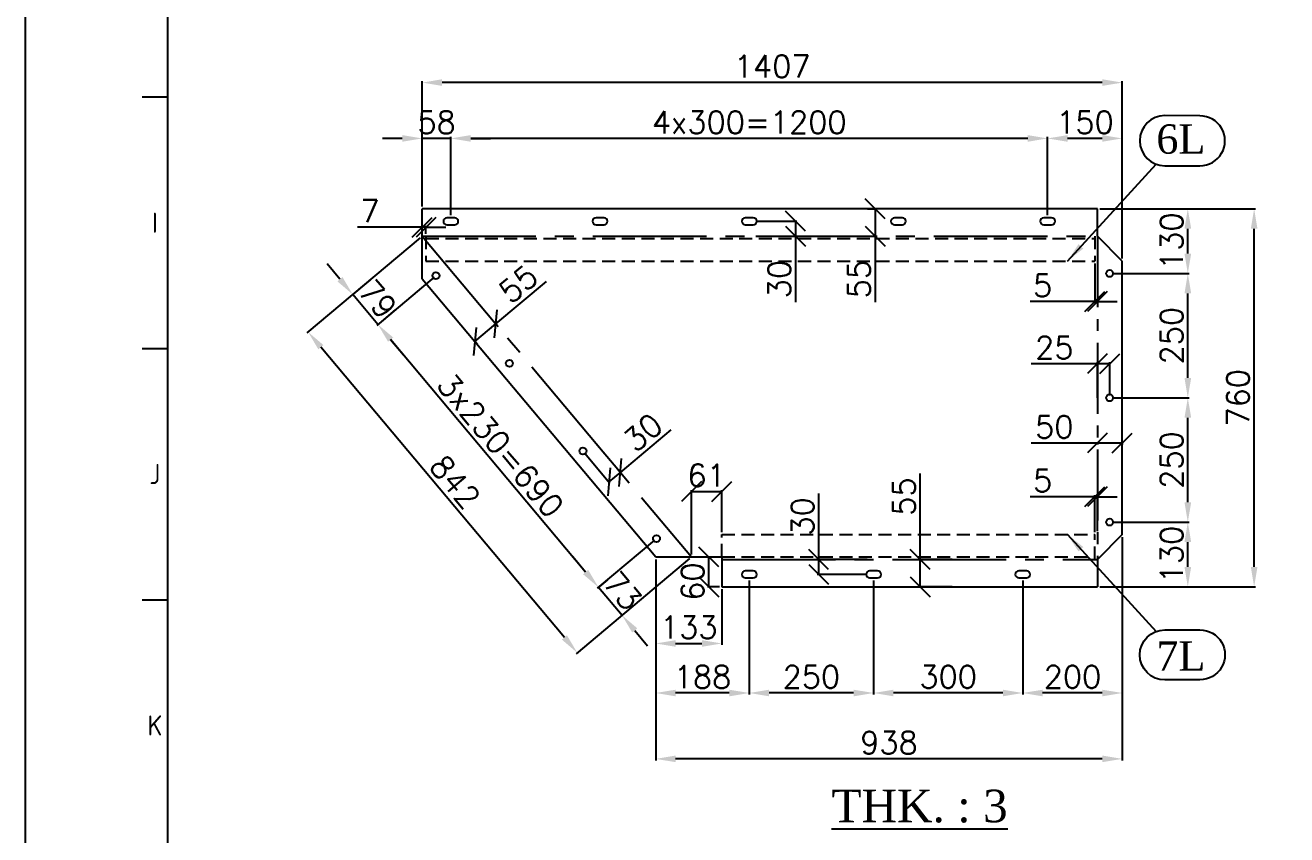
# Model space of a CAD drawing. Header units: inches. Extents: x 212980 to 238967, y -33384 to 2238.
# Drawn here: x 222927 to 225464, y -18108 to -16480 of the extents above; entities that cross this region are included whole.
import ezdxf
from ezdxf.enums import TextEntityAlignment as Align

# ---------------------------------------------------------------- set-up
doc = ezdxf.new("R2010")
doc.units = ezdxf.units.IN
doc.header["$LTSCALE"] = 15
doc.header["$MEASUREMENT"] = 0
for name, pattern in [('CENTER', [50.8, 31.75, -6.35, 6.35, -6.35]), ('CENTER2', [28.575, 19.05, -3.175, 3.175, -3.175]), ('HIDDEN', [0.375, 0.25, -0.125])]:
    doc.linetypes.add(name, pattern=pattern)
doc.layers.get('Defpoints').update_dxf_attribs({"lineweight": 0})
for name, color, linetype in [('2', 3, 'CENTER'), ('5', 8, 'Continuous'), ('CADRE', 5, 'Continuous')]:
    doc.layers.add(name, color=color, linetype=linetype)
doc.styles.add('ISO Proportional', font='isocp.shx')
doc.styles.add('ROMANS', font='ROMANS.shx')
doc.styles.add('style7', font='times.ttf', dxfattribs={"height": 24})
doc.dimstyles.new('11', dxfattribs={"dimtxt": 45, "dimasz": 40, "dimexe": 3, "dimexo": 5, "dimgap": 10, "dimtad": 1, "dimdec": 0, "dimdsep": 46, "dimtxsty": 'ROMANS', "dimcen": 2.5, "dimclrd": 6, "dimclre": 6, "dimclrt": 2, "dimadec": 0, "dimazin": 0, "dimtfac": 1, "dimtdec": 0, "dimtmove": 0, "dimatfit": 3, "dimfxl": 1, "dimarcsym": 0})

# ---------------------------------------------------------------- blocks, each defined once
blk = doc.blocks.new('KADR')
at = {"layer": 'CADRE', "color": 2}
for p, q in [((220598.3, 250.1), (220695.6, 250.1)), ((220598.3, -722.3), (220695.6, -722.3)), ((220598.3, -1694.7), (220695.6, -1694.7))]:
    blk.add_line(p, q, dxfattribs=at)
at = {"layer": 'CADRE', "color": 1}
blk.add_lwpolyline([(220145.5, -7651), (243248.6, -7651), (243248.6, 8686.2), (220145.5, 8686.2)], close=True, dxfattribs=at)
at = {"layer": 'CADRE'}
blk.add_lwpolyline([(220695.6, -7100.9), (242698.5, -7100.9), (242698.5, 8136.1), (220695.6, 8136.1)], close=True, dxfattribs=at)
at = {"layer": 'CADRE', "color": 2, "style": 'ISO Proportional'}
for s, p in [('I', (220647, -236.1)), ('J', (220647, -1208.5)), ('K', (220647, -2180.9))]:
    blk.add_text(s, height=77.8, dxfattribs=at).set_placement(p, align=Align.MIDDLE)
blk = doc.blocks.new('*D278')
at = {"color": 6, "lineweight": -2, "ltscale": 200, "transparency": 16777216}
for p, q in [((224982.9, -16862.6), (224982.9, -16705)), ((225092.9, -16708), (225022.9, -16708)), ((225132.9, -16949.6), (225132.9, -16705))]:
    blk.add_line(p, q, dxfattribs=at)
at = {"color": 6, "ltscale": 200, "transparency": 16777216}
for points in [[(225022.9, -16701.4), (225022.9, -16714.7), (224982.9, -16708)], [(225092.9, -16701.4), (225092.9, -16714.7), (225132.9, -16708)]]:
    blk.add_solid(points, dxfattribs=at)
at = {"layer": 'Defpoints', "color": 0, "ltscale": 200, "transparency": 16777216}
for p in [(224982.9, -16708), (224982.9, -16867.6), (225132.9, -16954.6)]:
    blk.add_point(p, dxfattribs=at)
at = {"color": 2, "ltscale": 200, "transparency": 16777216, "insert": (225057.9, -16675.5), "char_height": 45, "attachment_point": 5, "style": 'ROMANS'}
blk.add_mtext('150', dxfattribs=at)
blk = doc.blocks.new('*D279')
at = {"color": 6, "lineweight": -2, "ltscale": 200, "transparency": 16777216}
for p, q in [((223782.9, -16862.6), (223782.9, -16705)), ((224942.9, -16708), (223822.9, -16708)), ((224982.9, -16862.6), (224982.9, -16705))]:
    blk.add_line(p, q, dxfattribs=at)
at = {"color": 6, "ltscale": 200, "transparency": 16777216}
for points in [[(223822.9, -16701.4), (223822.9, -16714.7), (223782.9, -16708)], [(224942.9, -16701.4), (224942.9, -16714.7), (224982.9, -16708)]]:
    blk.add_solid(points, dxfattribs=at)
at = {"layer": 'Defpoints', "color": 0, "ltscale": 200, "transparency": 16777216}
for p in [(223782.9, -16708), (223782.9, -16867.6), (224982.9, -16867.6)]:
    blk.add_point(p, dxfattribs=at)
at = {"color": 2, "ltscale": 200, "transparency": 16777216, "insert": (224382.9, -16675.5), "char_height": 45, "attachment_point": 5, "style": 'ROMANS'}
blk.add_mtext('4x300=1200', dxfattribs=at)
blk = doc.blocks.new('*D280')
at = {"color": 6, "lineweight": -2, "ltscale": 200, "transparency": 16777216}
for p, q in [((223685.4, -16708), (223645.4, -16708)), ((223725.4, -16844.6), (223725.4, -16705)), ((223782.9, -16708), (223725.4, -16708)), ((223782.9, -16862.6), (223782.9, -16705)), ((223822.9, -16708), (223862.9, -16708))]:
    blk.add_line(p, q, dxfattribs=at)
at = {"color": 6, "ltscale": 200, "transparency": 16777216}
for points in [[(223685.4, -16701.4), (223685.4, -16714.7), (223725.4, -16708)], [(223822.9, -16701.4), (223822.9, -16714.7), (223782.9, -16708)]]:
    blk.add_solid(points, dxfattribs=at)
at = {"layer": 'Defpoints', "color": 0, "ltscale": 200, "transparency": 16777216}
for p in [(223725.4, -16708), (223725.4, -16849.6), (223782.9, -16867.6)]:
    blk.add_point(p, dxfattribs=at)
at = {"color": 2, "ltscale": 200, "transparency": 16777216, "insert": (223754.2, -16675.5), "char_height": 45, "attachment_point": 5, "style": 'ROMANS'}
blk.add_mtext('58', dxfattribs=at)
blk = doc.blocks.new('*D281')
at = {"color": 6, "lineweight": -2, "ltscale": 200, "transparency": 16777216}
for p, q in [((223725.4, -16733), (223725.4, -16592.8)), ((225092.9, -16595.8), (223765.4, -16595.8)), ((225132.9, -16733), (225132.9, -16592.8))]:
    blk.add_line(p, q, dxfattribs=at)
at = {"color": 6, "ltscale": 200, "transparency": 16777216}
for points in [[(223765.4, -16589.1), (223765.4, -16602.4), (223725.4, -16595.8)], [(225092.9, -16589.1), (225092.9, -16602.4), (225132.9, -16595.8)]]:
    blk.add_solid(points, dxfattribs=at)
at = {"layer": 'Defpoints', "color": 0, "ltscale": 200, "transparency": 16777216}
for p in [(223725.4, -16595.8), (223725.4, -16738), (225132.9, -16738)]:
    blk.add_point(p, dxfattribs=at)
at = {"color": 2, "ltscale": 200, "transparency": 16777216, "insert": (224429.1, -16563.3), "char_height": 45, "attachment_point": 5, "style": 'ROMANS'}
blk.add_mtext('1407', dxfattribs=at)
blk = doc.blocks.new('_Oblique')
at = {"color": 0, "linetype": 'ByBlock', "lineweight": -2}
blk.add_line((-0.5, -0.5), (0.5, 0.5), dxfattribs=at)
blk = doc.blocks.new('*D282')
at = {"color": 6, "lineweight": -2, "ltscale": 200, "transparency": 16777216}
for p, q in [((224395.9, -16874.6), (224478.8, -16874.6)), ((224475.8, -16874.6), (224475.8, -16904.6)), ((224395.9, -16904.6), (224478.8, -16904.6)), ((224475.8, -16904.6), (224475.8, -17037.4))]:
    blk.add_line(p, q, dxfattribs=at)
at = {"layer": 'Defpoints', "color": 0, "ltscale": 200, "transparency": 16777216}
for p in [(224390.9, -16874.6), (224390.9, -16904.6), (224475.8, -16904.6)]:
    blk.add_point(p, dxfattribs=at)
at = {"color": 6, "lineweight": -2, "ltscale": 200, "transparency": 16777216, "xscale": 40, "yscale": 40, "zscale": 40}
for p, rotation in [((224475.8, -16874.6), 90), ((224475.8, -16904.6), 270)]:
    blk.add_blockref('_Oblique', p, dxfattribs=dict(at, rotation=rotation))
at = {"color": 2, "ltscale": 200, "transparency": 16777216, "insert": (224443.3, -16991), "char_height": 45, "attachment_point": 5, "rotation": 90, "style": 'ROMANS'}
blk.add_mtext('30', dxfattribs=at)
blk = doc.blocks.new('*D283')
at = {"color": 6, "lineweight": -2, "ltscale": 200, "transparency": 16777216}
for p, q in [((225082.9, -17161), (224950, -17161)), ((225082.9, -17229.6), (225082.9, -17158)), ((225107.9, -17161), (225082.9, -17161)), ((225107.9, -17224.6), (225107.9, -17158))]:
    blk.add_line(p, q, dxfattribs=at)
at = {"layer": 'Defpoints', "color": 0, "ltscale": 200, "transparency": 16777216}
for p in [(225082.9, -17161), (225082.9, -17234.6), (225107.9, -17229.6)]:
    blk.add_point(p, dxfattribs=at)
at = {"color": 6, "lineweight": -2, "ltscale": 200, "transparency": 16777216, "xscale": 40, "yscale": 40, "zscale": 40, "rotation": 180}
blk.add_blockref('_Oblique', (225082.9, -17161), dxfattribs=at)
at = {"color": 6, "lineweight": -2, "ltscale": 200, "transparency": 16777216, "xscale": 40, "yscale": 40, "zscale": 40}
blk.add_blockref('_Oblique', (225107.9, -17161), dxfattribs=at)
at = {"color": 2, "ltscale": 200, "transparency": 16777216, "insert": (224996.4, -17128.5), "char_height": 45, "attachment_point": 5, "style": 'ROMANS'}
blk.add_mtext('25', dxfattribs=at)
blk = doc.blocks.new('*D284')
at = {"color": 6, "lineweight": -2, "ltscale": 200, "transparency": 16777216}
for p, q in [((225082.9, -17320.5), (224950, -17320.5)), ((225082.9, -17320.5), (225082.9, -17323.5)), ((225132.9, -17320.5), (225082.9, -17320.5)), ((225132.9, -17320.5), (225132.9, -17323.5))]:
    blk.add_line(p, q, dxfattribs=at)
at = {"layer": 'Defpoints', "color": 0, "ltscale": 200, "transparency": 16777216}
for p in [(225082.9, -17315.5), (225082.9, -17320.5), (225132.9, -17315.5)]:
    blk.add_point(p, dxfattribs=at)
at = {"color": 6, "lineweight": -2, "ltscale": 200, "transparency": 16777216, "xscale": 40, "yscale": 40, "zscale": 40, "rotation": 180}
blk.add_blockref('_Oblique', (225082.9, -17320.5), dxfattribs=at)
at = {"color": 6, "lineweight": -2, "ltscale": 200, "transparency": 16777216, "xscale": 40, "yscale": 40, "zscale": 40}
blk.add_blockref('_Oblique', (225132.9, -17320.5), dxfattribs=at)
at = {"color": 2, "ltscale": 200, "transparency": 16777216, "insert": (224996.4, -17288), "char_height": 45, "attachment_point": 5, "style": 'ROMANS'}
blk.add_mtext('50', dxfattribs=at)
blk = doc.blocks.new('*D285')
at = {"color": 6, "lineweight": -2, "ltscale": 200, "transparency": 16777216}
for p, q in [((225112.9, -17479.6), (225267.8, -17479.6)), ((225264.8, -17569.6), (225264.8, -17519.6)), ((225087.9, -17609.6), (225267.8, -17609.6))]:
    blk.add_line(p, q, dxfattribs=at)
at = {"color": 6, "ltscale": 200, "transparency": 16777216}
for points in [[(225258.1, -17519.6), (225271.5, -17519.6), (225264.8, -17479.6)], [(225258.1, -17569.6), (225271.5, -17569.6), (225264.8, -17609.6)]]:
    blk.add_solid(points, dxfattribs=at)
at = {"layer": 'Defpoints', "color": 0, "ltscale": 200, "transparency": 16777216}
for p in [(225107.9, -17479.6), (225264.8, -17479.6), (225082.9, -17609.6)]:
    blk.add_point(p, dxfattribs=at)
at = {"color": 2, "ltscale": 200, "transparency": 16777216, "insert": (225232.3, -17544.6), "char_height": 45, "attachment_point": 5, "rotation": 90, "style": 'ROMANS'}
blk.add_mtext('130', dxfattribs=at)
blk = doc.blocks.new('*D286')
at = {"color": 6, "lineweight": -2, "ltscale": 200, "transparency": 16777216}
for p, q in [((225112.9, -17229.6), (225267.8, -17229.6)), ((225264.8, -17439.6), (225264.8, -17269.6)), ((225112.9, -17479.6), (225267.8, -17479.6))]:
    blk.add_line(p, q, dxfattribs=at)
at = {"color": 6, "ltscale": 200, "transparency": 16777216}
for points in [[(225258.1, -17269.6), (225271.5, -17269.6), (225264.8, -17229.6)], [(225258.1, -17439.6), (225271.5, -17439.6), (225264.8, -17479.6)]]:
    blk.add_solid(points, dxfattribs=at)
at = {"layer": 'Defpoints', "color": 0, "ltscale": 200, "transparency": 16777216}
for p in [(225107.9, -17229.6), (225264.8, -17229.6), (225107.9, -17479.6)]:
    blk.add_point(p, dxfattribs=at)
at = {"color": 2, "ltscale": 200, "transparency": 16777216, "insert": (225232.3, -17354.6), "char_height": 45, "attachment_point": 5, "rotation": 90, "style": 'ROMANS'}
blk.add_mtext('250', dxfattribs=at)
blk = doc.blocks.new('*D287')
at = {"color": 6, "lineweight": -2, "ltscale": 200, "transparency": 16777216}
for p, q in [((225112.9, -16979.6), (225267.8, -16979.6)), ((225264.8, -17189.6), (225264.8, -17019.6)), ((225112.9, -17229.6), (225267.8, -17229.6))]:
    blk.add_line(p, q, dxfattribs=at)
at = {"color": 6, "ltscale": 200, "transparency": 16777216}
for points in [[(225258.1, -17019.6), (225271.5, -17019.6), (225264.8, -16979.6)], [(225258.1, -17189.6), (225271.5, -17189.6), (225264.8, -17229.6)]]:
    blk.add_solid(points, dxfattribs=at)
at = {"layer": 'Defpoints', "color": 0, "ltscale": 200, "transparency": 16777216}
for p in [(225107.9, -16979.6), (225264.8, -16979.6), (225107.9, -17229.6)]:
    blk.add_point(p, dxfattribs=at)
at = {"color": 2, "ltscale": 200, "transparency": 16777216, "insert": (225232.3, -17104.6), "char_height": 45, "attachment_point": 5, "rotation": 90, "style": 'ROMANS'}
blk.add_mtext('250', dxfattribs=at)
blk = doc.blocks.new('*D288')
at = {"color": 6, "lineweight": -2, "ltscale": 200, "transparency": 16777216}
for p, q in [((225087.9, -16849.6), (225267.8, -16849.6)), ((225264.8, -16939.6), (225264.8, -16889.6)), ((225112.9, -16979.6), (225267.8, -16979.6))]:
    blk.add_line(p, q, dxfattribs=at)
at = {"color": 6, "ltscale": 200, "transparency": 16777216}
for points in [[(225258.1, -16889.6), (225271.5, -16889.6), (225264.8, -16849.6)], [(225258.1, -16939.6), (225271.5, -16939.6), (225264.8, -16979.6)]]:
    blk.add_solid(points, dxfattribs=at)
at = {"layer": 'Defpoints', "color": 0, "ltscale": 200, "transparency": 16777216}
for p in [(225082.9, -16849.6), (225264.8, -16849.6), (225107.9, -16979.6)]:
    blk.add_point(p, dxfattribs=at)
at = {"color": 2, "ltscale": 200, "transparency": 16777216, "insert": (225232.3, -16914.6), "char_height": 45, "attachment_point": 5, "rotation": 90, "style": 'ROMANS'}
blk.add_mtext('130', dxfattribs=at)
blk = doc.blocks.new('*D289')
at = {"color": 6, "lineweight": -2, "ltscale": 200, "transparency": 16777216}
for p, q in [((225189.1, -16849.6), (225401.1, -16849.6)), ((225398.1, -17569.6), (225398.1, -16889.6)), ((225199.1, -17609.6), (225401.1, -17609.6))]:
    blk.add_line(p, q, dxfattribs=at)
at = {"color": 6, "ltscale": 200, "transparency": 16777216}
for points in [[(225391.5, -16889.6), (225404.8, -16889.6), (225398.1, -16849.6)], [(225391.5, -17569.6), (225404.8, -17569.6), (225398.1, -17609.6)]]:
    blk.add_solid(points, dxfattribs=at)
at = {"layer": 'Defpoints', "color": 0, "ltscale": 200, "transparency": 16777216}
for p in [(225184.1, -16849.6), (225398.1, -16849.6), (225194.1, -17609.6)]:
    blk.add_point(p, dxfattribs=at)
at = {"color": 2, "ltscale": 200, "transparency": 16777216, "insert": (225365.6, -17229.6), "char_height": 45, "attachment_point": 5, "rotation": 90, "style": 'ROMANS'}
blk.add_mtext('760', dxfattribs=at)
blk = doc.blocks.new('*D290')
at = {"color": 6, "lineweight": -2, "ltscale": 200, "transparency": 16777216}
for p, q in [((225132.9, -17509.6), (225132.9, -17826.1)), ((224932.9, -17596.6), (224932.9, -17826.1)), ((225092.9, -17823.1), (224972.9, -17823.1))]:
    blk.add_line(p, q, dxfattribs=at)
at = {"color": 6, "ltscale": 200, "transparency": 16777216}
for points in [[(224972.9, -17816.5), (224972.9, -17829.8), (224932.9, -17823.1)], [(225092.9, -17816.5), (225092.9, -17829.8), (225132.9, -17823.1)]]:
    blk.add_solid(points, dxfattribs=at)
at = {"layer": 'Defpoints', "color": 0, "ltscale": 200, "transparency": 16777216}
for p in [(225132.9, -17504.6), (224932.9, -17591.6), (224932.9, -17823.1)]:
    blk.add_point(p, dxfattribs=at)
at = {"color": 2, "ltscale": 200, "transparency": 16777216, "insert": (225032.9, -17790.6), "char_height": 45, "attachment_point": 5, "style": 'ROMANS'}
blk.add_mtext('200', dxfattribs=at)
blk = doc.blocks.new('*D291')
at = {"color": 6, "lineweight": -2, "ltscale": 200, "transparency": 16777216}
for p, q in [((224632.9, -17596.6), (224632.9, -17826.1)), ((224932.9, -17596.6), (224932.9, -17826.1)), ((224892.9, -17823.1), (224672.9, -17823.1))]:
    blk.add_line(p, q, dxfattribs=at)
at = {"color": 6, "ltscale": 200, "transparency": 16777216}
for points in [[(224672.9, -17816.5), (224672.9, -17829.8), (224632.9, -17823.1)], [(224892.9, -17816.5), (224892.9, -17829.8), (224932.9, -17823.1)]]:
    blk.add_solid(points, dxfattribs=at)
at = {"layer": 'Defpoints', "color": 0, "ltscale": 200, "transparency": 16777216}
for p in [(224632.9, -17591.6), (224932.9, -17591.6), (224632.9, -17823.1)]:
    blk.add_point(p, dxfattribs=at)
at = {"color": 2, "ltscale": 200, "transparency": 16777216, "insert": (224782.9, -17790.6), "char_height": 45, "attachment_point": 5, "style": 'ROMANS'}
blk.add_mtext('300', dxfattribs=at)
blk = doc.blocks.new('*D292')
at = {"color": 6, "lineweight": -2, "ltscale": 200, "transparency": 16777216}
for p, q in [((224382.9, -17596.6), (224382.9, -17826.1)), ((224632.9, -17596.6), (224632.9, -17826.1)), ((224592.9, -17823.1), (224422.9, -17823.1))]:
    blk.add_line(p, q, dxfattribs=at)
at = {"color": 6, "ltscale": 200, "transparency": 16777216}
for points in [[(224422.9, -17816.5), (224422.9, -17829.8), (224382.9, -17823.1)], [(224592.9, -17816.5), (224592.9, -17829.8), (224632.9, -17823.1)]]:
    blk.add_solid(points, dxfattribs=at)
at = {"layer": 'Defpoints', "color": 0, "ltscale": 200, "transparency": 16777216}
for p in [(224382.9, -17591.6), (224632.9, -17591.6), (224382.9, -17823.1)]:
    blk.add_point(p, dxfattribs=at)
at = {"color": 2, "ltscale": 200, "transparency": 16777216, "insert": (224507.9, -17790.6), "char_height": 45, "attachment_point": 5, "style": 'ROMANS'}
blk.add_mtext('250', dxfattribs=at)
blk = doc.blocks.new('*D293')
at = {"color": 6, "lineweight": -2, "ltscale": 200, "transparency": 16777216}
for p, q in [((224194.9, -17554.6), (224194.9, -17826.1)), ((224382.9, -17596.6), (224382.9, -17826.1)), ((224342.9, -17823.1), (224234.9, -17823.1))]:
    blk.add_line(p, q, dxfattribs=at)
at = {"color": 6, "ltscale": 200, "transparency": 16777216}
for points in [[(224234.9, -17816.5), (224234.9, -17829.8), (224194.9, -17823.1)], [(224342.9, -17816.5), (224342.9, -17829.8), (224382.9, -17823.1)]]:
    blk.add_solid(points, dxfattribs=at)
at = {"layer": 'Defpoints', "color": 0, "ltscale": 200, "transparency": 16777216}
for p in [(224194.9, -17549.6), (224382.9, -17591.6), (224194.9, -17823.1)]:
    blk.add_point(p, dxfattribs=at)
at = {"color": 2, "ltscale": 200, "transparency": 16777216, "insert": (224288.9, -17790.6), "char_height": 45, "attachment_point": 5, "style": 'ROMANS'}
blk.add_mtext('188', dxfattribs=at)
blk = doc.blocks.new('*D294')
at = {"color": 6, "lineweight": -2, "ltscale": 200, "transparency": 16777216}
for p, q in [((224199.9, -17549.6), (224304.7, -17549.6)), ((224301.7, -17609.6), (224301.7, -17549.6)), ((224322.9, -17609.6), (224298.7, -17609.6))]:
    blk.add_line(p, q, dxfattribs=at)
at = {"layer": 'Defpoints', "color": 0, "ltscale": 200, "transparency": 16777216}
for p in [(224194.9, -17549.6), (224301.7, -17549.6), (224327.9, -17609.6)]:
    blk.add_point(p, dxfattribs=at)
at = {"color": 6, "lineweight": -2, "ltscale": 200, "transparency": 16777216, "xscale": 40, "yscale": 40, "zscale": 40}
for p, rotation in [((224301.7, -17549.6), 90), ((224301.7, -17609.6), 270)]:
    blk.add_blockref('_Oblique', p, dxfattribs=dict(at, rotation=rotation))
at = {"color": 2, "ltscale": 200, "transparency": 16777216, "insert": (224269.2, -17599.1), "char_height": 45, "attachment_point": 5, "rotation": 90, "style": 'ROMANS'}
blk.add_mtext('60', dxfattribs=at)
blk = doc.blocks.new('*D295')
at = {"color": 6, "lineweight": -2, "ltscale": 200, "transparency": 16777216}
for p, q in [((224194.9, -17691.9), (224194.9, -17958.6)), ((225132.9, -17691.9), (225132.9, -17958.6)), ((225092.9, -17955.6), (224234.9, -17955.6))]:
    blk.add_line(p, q, dxfattribs=at)
at = {"color": 6, "ltscale": 200, "transparency": 16777216}
for points in [[(224234.9, -17948.9), (224234.9, -17962.2), (224194.9, -17955.6)], [(225092.9, -17948.9), (225092.9, -17962.2), (225132.9, -17955.6)]]:
    blk.add_solid(points, dxfattribs=at)
at = {"layer": 'Defpoints', "color": 0, "ltscale": 200, "transparency": 16777216}
for p in [(224194.9, -17686.9), (225132.9, -17686.9), (224194.9, -17955.6)]:
    blk.add_point(p, dxfattribs=at)
at = {"color": 2, "ltscale": 200, "transparency": 16777216, "insert": (224663.9, -17923.1), "char_height": 45, "attachment_point": 5, "style": 'ROMANS'}
blk.add_mtext('938', dxfattribs=at)
blk = doc.blocks.new('*D296')
at = {"color": 6, "lineweight": -2, "ltscale": 200, "transparency": 16777216}
for p, q in [((223721.6, -16907.8), (223493.6, -17099.1)), ((224011.4, -17711.5), (223521.6, -17127.8)), ((224262.8, -17552.8), (224034.8, -17744.1))]:
    blk.add_line(p, q, dxfattribs=at)
at = {"color": 6, "ltscale": 200, "transparency": 16777216}
for points in [[(223526.7, -17123.5), (223516.5, -17132.1), (223495.9, -17097.2)], [(224016.5, -17707.2), (224006.3, -17715.8), (224037.1, -17742.2)]]:
    blk.add_solid(points, dxfattribs=at)
at = {"layer": 'Defpoints', "color": 0, "ltscale": 200, "transparency": 16777216}
for p in [(223725.4, -16904.6), (223495.9, -17097.2), (224266.7, -17549.6)]:
    blk.add_point(p, dxfattribs=at)
at = {"color": 2, "ltscale": 200, "transparency": 16777216, "insert": (223791.4, -17398.8), "char_height": 45, "attachment_point": 5, "rotation": 310, "style": 'ROMANS'}
blk.add_mtext('842', dxfattribs=at)
blk = doc.blocks.new('*D297')
at = {"color": 6, "lineweight": -2, "ltscale": 200, "transparency": 16777216}
for p, q in [((223749.1, -16987.2), (223633.9, -17083.9)), ((224054, -17579.9), (223661.9, -17112.6)), ((224192.6, -17515.8), (224077.4, -17612.5))]:
    blk.add_line(p, q, dxfattribs=at)
at = {"color": 6, "ltscale": 200, "transparency": 16777216}
for points in [[(223667, -17108.3), (223656.8, -17116.9), (223636.2, -17082)], [(224059.1, -17575.6), (224048.9, -17584.2), (224079.7, -17610.5)]]:
    blk.add_solid(points, dxfattribs=at)
at = {"layer": 'Defpoints', "color": 0, "ltscale": 200, "transparency": 16777216}
for p in [(223752.9, -16984), (223636.2, -17082), (224196.4, -17512.6)]:
    blk.add_point(p, dxfattribs=at)
at = {"color": 2, "ltscale": 200, "transparency": 16777216, "insert": (223882.8, -17325.4), "char_height": 45, "attachment_point": 5, "rotation": 310, "style": 'ROMANS'}
blk.add_mtext('3x230=690', dxfattribs=at)
blk = doc.blocks.new('*D298')
at = {"color": 6, "lineweight": -2, "ltscale": 200, "transparency": 16777216}
for p, q in [((224054, -17580), (224028.2, -17549.4)), ((224097.7, -17595.5), (224077.5, -17612.5)), ((224079.7, -17610.6), (224127.1, -17666.8)), ((224145, -17651.7), (224124.8, -17668.7)), ((224152.8, -17697.4), (224178.6, -17728))]:
    blk.add_line(p, q, dxfattribs=at)
at = {"color": 6, "ltscale": 200, "transparency": 16777216}
for points in [[(224059.1, -17575.7), (224048.9, -17584.3), (224079.7, -17610.6)], [(224157.9, -17693.1), (224147.7, -17701.7), (224127.1, -17666.8)]]:
    blk.add_solid(points, dxfattribs=at)
at = {"layer": 'Defpoints', "color": 0, "ltscale": 200, "transparency": 16777216}
for p in [(224101.5, -17592.2), (224148.8, -17648.4), (224127.1, -17666.8)]:
    blk.add_point(p, dxfattribs=at)
at = {"color": 2, "ltscale": 200, "transparency": 16777216, "insert": (224128.3, -17617.7), "char_height": 45, "attachment_point": 5, "rotation": 310.1031, "style": 'ROMANS'}
blk.add_mtext('73', dxfattribs=at)
blk = doc.blocks.new('*D299')
at = {"color": 6, "lineweight": -2, "ltscale": 200, "transparency": 16777216}
for p, q in [((223560, -16991.2), (223534.3, -16960.5)), ((223620.3, -16992.8), (223583.4, -17023.7)), ((223636.2, -17082), (223585.7, -17021.8)), ((223670.8, -17053), (223633.9, -17083.9)), ((223661.9, -17112.6), (223687.6, -17143.2))]:
    blk.add_line(p, q, dxfattribs=at)
at = {"color": 6, "ltscale": 200, "transparency": 16777216}
for points in [[(223565.1, -16986.9), (223554.9, -16995.5), (223585.7, -17021.8)], [(223667, -17108.3), (223656.8, -17116.9), (223636.2, -17082)]]:
    blk.add_solid(points, dxfattribs=at)
at = {"layer": 'Defpoints', "color": 0, "ltscale": 200, "transparency": 16777216}
for p in [(223624.1, -16989.6), (223585.7, -17021.8), (223674.6, -17049.7)]:
    blk.add_point(p, dxfattribs=at)
at = {"color": 2, "ltscale": 200, "transparency": 16777216, "insert": (223635.9, -17031), "char_height": 45, "attachment_point": 5, "rotation": 310, "style": 'ROMANS'}
blk.add_mtext('79', dxfattribs=at)
blk = doc.blocks.new('*D300')
at = {"color": 6, "lineweight": -2, "ltscale": 200, "transparency": 16777216}
for p, q in [((223873.4, -17080.9), (223975.2, -16995.5)), ((223831.3, -17116.3), (223873.4, -17080.9)), ((223878.4, -17086.9), (223871.5, -17078.6)), ((223836.3, -17122.2), (223829.3, -17114))]:
    blk.add_line(p, q, dxfattribs=at)
at = {"layer": 'Defpoints', "color": 0, "ltscale": 200, "transparency": 16777216}
for p in [(223873.4, -17080.9), (223881.6, -17090.7), (223839.5, -17126)]:
    blk.add_point(p, dxfattribs=at)
at = {"color": 6, "lineweight": -2, "ltscale": 200, "transparency": 16777216, "xscale": 40, "yscale": 40, "zscale": 40}
for p, rotation in [((223873.4, -17080.9), 39.99999999997917), ((223831.3, -17116.3), 219.9999999999792)]:
    blk.add_blockref('_Oblique', p, dxfattribs=dict(at, rotation=rotation))
at = {"color": 2, "ltscale": 200, "transparency": 16777216, "insert": (223918.7, -17000.5), "char_height": 45, "attachment_point": 5, "rotation": 40, "style": 'ROMANS'}
blk.add_mtext('55', dxfattribs=at)
blk = doc.blocks.new('*D301')
at = {"color": 6, "lineweight": -2, "ltscale": 200, "transparency": 16777216}
for p, q in [((224123.9, -17379.5), (224225.7, -17294.1)), ((224074.8, -17320.9), (224125.9, -17381.8)), ((224051.8, -17340.2), (224102.9, -17401.1)), ((224101, -17398.8), (224123.9, -17379.5))]:
    blk.add_line(p, q, dxfattribs=at)
at = {"layer": 'Defpoints', "color": 0, "ltscale": 200, "transparency": 16777216}
for p in [(224071.6, -17317.1), (224048.6, -17336.4), (224123.9, -17379.5)]:
    blk.add_point(p, dxfattribs=at)
at = {"color": 6, "lineweight": -2, "ltscale": 200, "transparency": 16777216, "xscale": 40, "yscale": 40, "zscale": 40}
for p, rotation in [((224101, -17398.8), 219.9999999999587), ((224123.9, -17379.5), 39.99999999995874)]:
    blk.add_blockref('_Oblique', p, dxfattribs=dict(at, rotation=rotation))
at = {"color": 2, "ltscale": 200, "transparency": 16777216, "insert": (224169.3, -17299), "char_height": 45, "attachment_point": 5, "rotation": 40, "style": 'ROMANS'}
blk.add_mtext('30', dxfattribs=at)
blk = doc.blocks.new('*D302')
at = {"color": 6, "lineweight": -2, "ltscale": 200, "transparency": 16777216}
for p, q in [((224726.5, -17554.6), (224726.5, -17381.7)), ((224790.9, -17554.6), (224723.5, -17554.6)), ((224726.5, -17609.6), (224726.5, -17554.6)), ((224790.9, -17609.6), (224723.5, -17609.6))]:
    blk.add_line(p, q, dxfattribs=at)
at = {"layer": 'Defpoints', "color": 0, "ltscale": 200, "transparency": 16777216}
for p in [(224795.9, -17554.6), (224726.5, -17609.6), (224795.9, -17609.6)]:
    blk.add_point(p, dxfattribs=at)
at = {"color": 6, "lineweight": -2, "ltscale": 200, "transparency": 16777216, "xscale": 40, "yscale": 40, "zscale": 40}
for p, rotation in [((224726.5, -17554.6), 90), ((224726.5, -17609.6), 270)]:
    blk.add_blockref('_Oblique', p, dxfattribs=dict(at, rotation=rotation))
at = {"color": 2, "ltscale": 200, "transparency": 16777216, "insert": (224694, -17428.1), "char_height": 45, "attachment_point": 5, "rotation": 90, "style": 'ROMANS'}
blk.add_mtext('55', dxfattribs=at)
blk = doc.blocks.new('*D303')
at = {"color": 6, "lineweight": -2, "ltscale": 200, "transparency": 16777216}
for p, q in [((224522.6, -17554.6), (224522.6, -17421.7)), ((224619.9, -17554.6), (224519.6, -17554.6)), ((224522.6, -17584.6), (224522.6, -17554.6)), ((224619.9, -17584.6), (224519.6, -17584.6))]:
    blk.add_line(p, q, dxfattribs=at)
at = {"layer": 'Defpoints', "color": 0, "ltscale": 200, "transparency": 16777216}
for p in [(224522.6, -17554.6), (224624.9, -17554.6), (224624.9, -17584.6)]:
    blk.add_point(p, dxfattribs=at)
at = {"color": 6, "lineweight": -2, "ltscale": 200, "transparency": 16777216, "xscale": 40, "yscale": 40, "zscale": 40}
for p, rotation in [((224522.6, -17554.6), 90), ((224522.6, -17584.6), 270)]:
    blk.add_blockref('_Oblique', p, dxfattribs=dict(at, rotation=rotation))
at = {"color": 2, "ltscale": 200, "transparency": 16777216, "insert": (224490.1, -17468.1), "char_height": 45, "attachment_point": 5, "rotation": 90, "style": 'ROMANS'}
blk.add_mtext('30', dxfattribs=at)
blk = doc.blocks.new('*D304')
at = {"color": 6, "lineweight": -2, "ltscale": 200, "transparency": 16777216}
for p, q in [((224620.7, -16849.6), (224639.2, -16849.6)), ((224636.2, -16849.6), (224636.2, -16904.6)), ((224620.7, -16904.6), (224639.2, -16904.6)), ((224636.2, -16904.6), (224636.2, -17037.4))]:
    blk.add_line(p, q, dxfattribs=at)
at = {"layer": 'Defpoints', "color": 0, "ltscale": 200, "transparency": 16777216}
for p in [(224615.7, -16849.6), (224615.7, -16904.6), (224636.2, -16904.6)]:
    blk.add_point(p, dxfattribs=at)
at = {"color": 6, "lineweight": -2, "ltscale": 200, "transparency": 16777216, "xscale": 40, "yscale": 40, "zscale": 40}
for p, rotation in [((224636.2, -16849.6), 90), ((224636.2, -16904.6), 270)]:
    blk.add_blockref('_Oblique', p, dxfattribs=dict(at, rotation=rotation))
at = {"color": 2, "ltscale": 200, "transparency": 16777216, "insert": (224603.7, -16991), "char_height": 45, "attachment_point": 5, "rotation": 90, "style": 'ROMANS'}
blk.add_mtext('55', dxfattribs=at)
blk = doc.blocks.new('*D305')
at = {"color": 6, "lineweight": -2, "ltscale": 200, "transparency": 16777216}
for p, q in [((224266.7, -17544.6), (224266.7, -17415.1)), ((224266.7, -17418.1), (224327.9, -17418.1)), ((224327.9, -17499.6), (224327.9, -17415.1))]:
    blk.add_line(p, q, dxfattribs=at)
at = {"layer": 'Defpoints', "color": 0, "ltscale": 200, "transparency": 16777216}
for p in [(224327.9, -17418.1), (224327.9, -17504.6), (224266.7, -17549.6)]:
    blk.add_point(p, dxfattribs=at)
at = {"color": 6, "lineweight": -2, "ltscale": 200, "transparency": 16777216, "xscale": 40, "yscale": 40, "zscale": 40, "rotation": 180}
blk.add_blockref('_Oblique', (224266.7, -17418.1), dxfattribs=at)
at = {"color": 6, "lineweight": -2, "ltscale": 200, "transparency": 16777216, "xscale": 40, "yscale": 40, "zscale": 40}
blk.add_blockref('_Oblique', (224327.9, -17418.1), dxfattribs=at)
at = {"color": 2, "ltscale": 200, "transparency": 16777216, "insert": (224297.3, -17385.6), "char_height": 45, "attachment_point": 5, "style": 'ROMANS'}
blk.add_mtext('61', dxfattribs=at)
blk = doc.blocks.new('*D306')
at = {"color": 6, "lineweight": -2, "ltscale": 200, "transparency": 16777216}
for p, q in [((225077.9, -17499.6), (225077.9, -17425.4)), ((225082.9, -17497.6), (225082.9, -17425.4)), ((225077.9, -17428.4), (224947.9, -17428.4)), ((225082.9, -17428.4), (225077.9, -17428.4)), ((225082.9, -17428.4), (225122.9, -17428.4))]:
    blk.add_line(p, q, dxfattribs=at)
at = {"layer": 'Defpoints', "color": 0, "ltscale": 200, "transparency": 16777216}
for p in [(225077.9, -17428.4), (225077.9, -17504.6), (225082.9, -17502.6)]:
    blk.add_point(p, dxfattribs=at)
at = {"color": 6, "lineweight": -2, "ltscale": 200, "transparency": 16777216, "xscale": 40, "yscale": 40, "zscale": 40}
blk.add_blockref('_Oblique', (225077.9, -17428.4), dxfattribs=at)
at = {"color": 6, "lineweight": -2, "ltscale": 200, "transparency": 16777216, "xscale": 40, "yscale": 40, "zscale": 40, "rotation": 180}
blk.add_blockref('_Oblique', (225082.9, -17428.4), dxfattribs=at)
at = {"color": 2, "ltscale": 200, "transparency": 16777216, "insert": (224972.9, -17395.9), "char_height": 45, "attachment_point": 5, "style": 'ROMANS'}
blk.add_mtext('5', dxfattribs=at)
blk = doc.blocks.new('*D307')
at = {"color": 6, "lineweight": -2, "ltscale": 200, "transparency": 16777216}
for p, q in [((225077.9, -16959.6), (225077.9, -17039.1)), ((225082.9, -16967.3), (225082.9, -17039.1)), ((225077.9, -17036.1), (224947.9, -17036.1)), ((225082.9, -17036.1), (225077.9, -17036.1)), ((225082.9, -17036.1), (225122.9, -17036.1))]:
    blk.add_line(p, q, dxfattribs=at)
at = {"layer": 'Defpoints', "color": 0, "ltscale": 200, "transparency": 16777216}
for p in [(225077.9, -16954.6), (225082.9, -16962.3), (225077.9, -17036.1)]:
    blk.add_point(p, dxfattribs=at)
at = {"color": 6, "lineweight": -2, "ltscale": 200, "transparency": 16777216, "xscale": 40, "yscale": 40, "zscale": 40}
blk.add_blockref('_Oblique', (225077.9, -17036.1), dxfattribs=at)
at = {"color": 6, "lineweight": -2, "ltscale": 200, "transparency": 16777216, "xscale": 40, "yscale": 40, "zscale": 40, "rotation": 180}
blk.add_blockref('_Oblique', (225082.9, -17036.1), dxfattribs=at)
at = {"color": 2, "ltscale": 200, "transparency": 16777216, "insert": (224972.9, -17003.6), "char_height": 45, "attachment_point": 5, "style": 'ROMANS'}
blk.add_mtext('5', dxfattribs=at)
blk = doc.blocks.new('*D308')
at = {"color": 6, "lineweight": -2, "ltscale": 200, "transparency": 16777216}
for p, q in [((224327.9, -17614.6), (224327.9, -17726.5)), ((224194.9, -17663.9), (224194.9, -17726.5)), ((224234.9, -17723.5), (224287.9, -17723.5))]:
    blk.add_line(p, q, dxfattribs=at)
at = {"color": 6, "ltscale": 200, "transparency": 16777216}
for points in [[(224234.9, -17716.9), (224234.9, -17730.2), (224194.9, -17723.5)], [(224287.9, -17716.9), (224287.9, -17730.2), (224327.9, -17723.5)]]:
    blk.add_solid(points, dxfattribs=at)
at = {"layer": 'Defpoints', "color": 0, "ltscale": 200, "transparency": 16777216}
for p in [(224327.9, -17609.6), (224194.9, -17658.9), (224327.9, -17723.5)]:
    blk.add_point(p, dxfattribs=at)
at = {"color": 2, "ltscale": 200, "transparency": 16777216, "insert": (224261.4, -17691), "char_height": 45, "attachment_point": 5, "style": 'ROMANS'}
blk.add_mtext('133', dxfattribs=at)
blk = doc.blocks.new('*D372')
at = {"color": 6, "lineweight": -2, "ltscale": 200, "transparency": 16777216}
for p, q in [((223725.4, -16886.7), (223595.4, -16886.7)), ((223725.4, -16899.6), (223725.4, -16883.7)), ((223732.9, -16886.7), (223725.4, -16886.7)), ((223732.9, -16899.6), (223732.9, -16883.7)), ((223732.9, -16886.7), (223772.9, -16886.7))]:
    blk.add_line(p, q, dxfattribs=at)
at = {"layer": 'Defpoints', "color": 0, "ltscale": 200, "transparency": 16777216}
for p in [(223725.4, -16886.7), (223725.4, -16904.6), (223732.9, -16904.6)]:
    blk.add_point(p, dxfattribs=at)
at = {"color": 6, "lineweight": -2, "ltscale": 200, "transparency": 16777216, "xscale": 40, "yscale": 40, "zscale": 40}
blk.add_blockref('_Oblique', (223725.4, -16886.7), dxfattribs=at)
at = {"color": 6, "lineweight": -2, "ltscale": 200, "transparency": 16777216, "xscale": 40, "yscale": 40, "zscale": 40, "rotation": 180}
blk.add_blockref('_Oblique', (223732.9, -16886.7), dxfattribs=at)
at = {"color": 2, "ltscale": 200, "transparency": 16777216, "insert": (223620.4, -16854.2), "char_height": 45, "attachment_point": 5, "style": 'ROMANS'}
blk.add_mtext('7', dxfattribs=at)

msp = doc.modelspace()

# ---------------------------------------------------------------- linework, layer by layer
for p, q in [((225082.85, -16849.58), (223725.44, -16849.58)), ((223725.44, -16990.14), (223725.44, -16849.58)), ((225132.85, -16954.58), (225082.85, -16904.58)), ((225132.85, -17504.58), (225132.85, -16954.58)), ((223725.44, -16990.14), (224194.86, -17549.58)), ((225132.85, -17504.58), (225082.85, -17554.58)), ((224194.86, -17549.58), (224327.85, -17549.58)), ((224327.85, -17609.58), (225082.85, -17609.58))]:
    msp.add_line(p, q)
at = {"color": 7, "ltscale": 200}
for p, q in [((225082.85, -16904.58), (225082.85, -16849.58)), ((224327.85, -17549.58), (224327.85, -17609.58)), ((225082.85, -17554.58), (225082.85, -17609.58))]:
    msp.add_line(p, q, dxfattribs=at)
at = {"color": 3, "linetype": 'CENTER2', "ltscale": 0.8}
for p, q in [((223725.44, -16904.58), (225082.85, -16904.58)), ((223725.44, -16904.58), (224266.65, -17549.58)), ((224327.85, -17554.58), (225082.85, -17554.58))]:
    msp.add_line(p, q, dxfattribs=at)
at = {"color": 42, "linetype": 'HIDDEN', "ltscale": 7}
for p, q in [((223732.85, -16904.58), (223732.85, -16954.58)), ((223732.85, -16909.58), (225077.85, -16909.58)), ((225077.85, -16904.58), (225077.85, -16954.58)), ((223732.85, -16954.58), (225077.85, -16954.58)), ((224327.85, -17504.58), (225077.85, -17504.58)), ((224327.85, -17549.58), (224327.85, -17504.58)), ((225077.85, -17554.58), (225077.85, -17504.58)), ((224327.85, -17549.58), (225077.85, -17549.58))]:
    msp.add_line(p, q, dxfattribs=at)
at = {"color": 3, "linetype": 'CENTER2', "ltscale": 0.5}
msp.add_line((225082.85, -16904.58), (225082.85, -17554.58), dxfattribs=at)
for points in [[(223774.94, -16867.58, 1), (223774.94, -16881.58), (223790.94, -16881.58, 1), (223790.94, -16867.58)], [(224074.94, -16867.58, 1), (224074.94, -16881.58), (224090.94, -16881.58, 1), (224090.94, -16867.58)], [(224374.94, -16867.58, 1), (224374.94, -16881.58), (224390.94, -16881.58, 1), (224390.94, -16867.58)], [(224674.94, -16867.58, 1), (224674.94, -16881.58), (224690.94, -16881.58, 1), (224690.94, -16867.58)], [(224974.94, -16867.58, 1), (224974.94, -16881.58), (224990.94, -16881.58, 1), (224990.94, -16867.58)], [(224374.94, -17577.58, 1), (224374.94, -17591.58), (224390.94, -17591.58, 1), (224390.94, -17577.58)], [(224624.94, -17577.58, 1), (224624.94, -17591.58), (224640.94, -17591.58, 1), (224640.94, -17577.58)], [(224924.94, -17577.58, 1), (224924.94, -17591.58), (224940.94, -17591.58, 1), (224940.94, -17577.58)]]:
    msp.add_lwpolyline(points, format="xyb", close=True)
at = {"color": 7, "ltscale": 200}
for centre in [(223752.92, -16984.01), (225107.85, -16979.58), (223900.76, -17160.2), (225107.85, -17229.58), (224048.61, -17336.39), (225107.85, -17479.58), (224196.45, -17512.58)]:
    msp.add_circle(centre, 7, dxfattribs=at)
at = {"layer": '2', "color": 8, "linetype": 'ByBlock'}
for points in [[(225289.04, -16662.77), (225218.57, -16662.21, 1), (225218.57, -16762.91), (225289.04, -16762.91, 1.0056195), (225289.04, -16662.77)], [(225289.04, -17796.38), (225218.57, -17796.95, -1), (225218.57, -17696.25), (225289.04, -17696.25, -1.0056195), (225289.04, -17796.38)]]:
    msp.add_lwpolyline(points, format="xyb", dxfattribs=at)

# ---------------------------------------------------------------- block references
at = {"color": 11, "xscale": 0.5198400000000001, "yscale": 0.5198400000000001, "zscale": 0.5198400000000001}
msp.add_blockref('KADR', (108486.73, -16754.63), dxfattribs=at)

# ---------------------------------------------------------------- texts
at = {"layer": '5', "color": 2, "style": 'style7'}
for s, p in [('6L', (225250.86, -16709.22)), ('7L', (225250.86, -17748.79))]:
    msp.add_text(s, height=58.905, dxfattribs=at).set_placement(p, align=Align.MIDDLE_CENTER)
msp.add_text('%%UTHK. : 3', height=65.45, dxfattribs=at).set_placement((224548.39, -18082.96))

# ---------------------------------------------------------------- dimensions: what is measured, and where the dimension line sits
at = {"color": 7, "ltscale": 200}
for base, p1, p2, picture, middle in [((223725.44, -16595.78), (225132.85, -16737.95), (223725.44, -16737.95), '*D281', (224429.14, -16563.28)), ((224982.94, -16708.05), (225132.85, -16954.58), (224982.94, -16867.58), '*D278', (225057.89, -16675.55)), ((224932.94, -17823.13), (225132.85, -17504.58), (224932.94, -17591.58), '*D290', (225032.89, -17790.63)), ((224327.85, -17723.53), (224194.86, -17658.85), (224327.85, -17609.58), '*D308', (224261.35, -17691.03)), ((224194.86, -17955.57), (225132.85, -17686.94), (224194.86, -17686.94), '*D295', (224663.85, -17923.07))]:
    dim = msp.add_linear_dim(base=base, p1=p1, p2=p2, dimstyle='11', dxfattribs=at)
    dim.commit()
    dim.dimension.update_dxf_attribs({"geometry": picture, "text_midpoint": middle})
for base, p1, p2, override, picture, middle in [((223725.43573216, -16708.04641848), (223782.93573216, -16867.5764143), (223725.43573216, -16849.5764143), {"dimtmove": 1}, '*D280', (223754.18573216, -16708.04641848)), ((224327.85, -17418.11), (224266.65, -17549.58), (224327.85, -17504.58), {"dimblk1": 'Oblique', "dimblk2": 'Oblique', "dimsah": 1}, '*D305', (224297.25, -17418.11))]:
    dim = msp.add_linear_dim(base=base, p1=p1, p2=p2, dimstyle='11', override=override, dxfattribs=at)
    dim.commit()
    dim.dimension.update_dxf_attribs({"geometry": picture, "text_midpoint": middle, "dimtype": 160})
dim = msp.add_linear_dim(base=(223782.94, -16708.05), p1=(224982.94, -16867.58), p2=(223782.94, -16867.58), text='4x300=<>', dimstyle='11', override={"dimtmove": 1}, dxfattribs=at)
dim.commit()
dim.dimension.update_dxf_attribs({"geometry": '*D279', "text_midpoint": (224382.94, -16675.55)})
for base, p1, p2, override, picture, middle in [((223725.44, -16886.65), (223732.85, -16904.58), (223725.44, -16904.58), {"dimblk1": 'Oblique', "dimblk2": 'Oblique', "dimsah": 1}, '*D372', (223620.44, -16854.15)), ((225077.85, -17036.09), (225082.85, -16962.29), (225077.85, -16954.58), {"dimblk1": 'Oblique', "dimblk2": 'Oblique', "dimsah": 1}, '*D307', (224972.85, -17003.59)), ((225082.85, -17161.05), (225107.85, -17229.58), (225082.85, -17234.63), {"dimblk1": 'Oblique', "dimblk2": 'Oblique', "dimsah": 1}, '*D283', (224996.42, -17128.55)), ((225082.85, -17320.51), (225132.85, -17315.51), (225082.85, -17315.51), {"dimblk1": 'Oblique', "dimblk2": 'Oblique', "dimsah": 1}, '*D284', (224996.42, -17288.01)), ((225077.85, -17428.43), (225082.85, -17502.64), (225077.85, -17504.58), {"dimblk1": 'Oblique', "dimblk2": 'Oblique', "dimsah": 1}, '*D306', (224972.85, -17395.93)), ((224194.86, -17823.13), (224382.94, -17591.58), (224194.86, -17549.58), {"dimtmove": 1}, '*D293', (224288.9, -17790.63)), ((224382.94, -17823.13), (224632.94, -17591.58), (224382.94, -17591.58), {"dimtmove": 1}, '*D292', (224507.94, -17790.63)), ((224632.94, -17823.13), (224932.94, -17591.58), (224632.94, -17591.58), {"dimtmove": 1}, '*D291', (224782.94, -17790.63))]:
    dim = msp.add_linear_dim(base=base, p1=p1, p2=p2, dimstyle='11', override=override, dxfattribs=at)
    dim.commit()
    dim.dimension.update_dxf_attribs({"geometry": picture, "text_midpoint": middle})
for base, p1, p2, override, picture, middle in [((224636.22, -16904.58), (224615.73, -16849.58), (224615.73, -16904.58), {"dimblk1": 'Oblique', "dimblk2": 'Oblique', "dimsah": 1}, '*D304', (224603.72, -16991)), ((224475.8, -16904.58), (224390.94, -16874.58), (224390.94, -16904.58), {"dimblk1": 'Oblique', "dimblk2": 'Oblique', "dimsah": 1}, '*D282', (224443.3, -16991)), ((225264.79, -16849.58), (225107.85, -16979.58), (225082.85, -16849.58), {"dimtmove": 1}, '*D288', (225232.29, -16914.58)), ((225264.79, -16979.58), (225107.85, -17229.58), (225107.85, -16979.58), {"dimtmove": 1}, '*D287', (225232.29, -17104.58)), ((225264.79, -17229.58), (225107.85, -17479.58), (225107.85, -17229.58), {"dimtmove": 1}, '*D286', (225232.29, -17354.58)), ((224522.57, -17554.58), (224624.94, -17584.58), (224624.94, -17554.58), {"dimblk1": 'Oblique', "dimblk2": 'Oblique', "dimsah": 1}, '*D303', (224490.07, -17468.15))]:
    dim = msp.add_linear_dim(base=base, p1=p1, p2=p2, angle=90, dimstyle='11', override=override, dxfattribs=at)
    dim.commit()
    dim.dimension.update_dxf_attribs({"geometry": picture, "text_midpoint": middle})
for base, p1, p2, picture, middle in [((225398.13, -16849.58), (225194.09, -17609.58), (225184.13, -16849.58), '*D289', (225365.63, -17229.58)), ((225264.79, -17479.58), (225082.85, -17609.58), (225107.85, -17479.58), '*D285', (225232.29, -17544.58))]:
    dim = msp.add_linear_dim(base=base, p1=p1, p2=p2, angle=90, dimstyle='11', dxfattribs=at)
    dim.commit()
    dim.dimension.update_dxf_attribs({"geometry": picture, "text_midpoint": middle})
dim = msp.add_aligned_dim(p1=(224266.65, -17549.58), p2=(223725.44, -16904.58), distance=299.61, dimstyle='11', dxfattribs=at)
dim.commit()
dim.dimension.update_dxf_attribs({"geometry": '*D296', "text_midpoint": (223791.43, -17398.77)})
for base, p1, p2, angle, picture, middle in [((223585.72, -17021.81), (223674.58, -17049.74), (223624.11, -16989.6), 130, '*D299', (223610.96, -17051.88)), ((224127.08, -17666.76), (224101.51, -17592.24), (224148.83, -17648.44), 310.10312, '*D298', (224103.41, -17638.66))]:
    dim = msp.add_linear_dim(base=base, p1=p1, p2=p2, angle=angle, dimstyle='11', dxfattribs=at)
    dim.commit()
    dim.dimension.update_dxf_attribs({"geometry": picture, "text_midpoint": middle, "dimtype": 161})
for p1, p2, distance, picture, middle in [((223839.47, -17126.04), (223881.6, -17090.69), 12.77, '*D300', (223918.71, -17000.45)), ((224048.61, -17336.39), (224071.59, -17317.1), -81.45, '*D301', (224169.26, -17299.04))]:
    dim = msp.add_aligned_dim(p1=p1, p2=p2, distance=distance, dimstyle='11', override={"dimblk1": 'Oblique', "dimblk2": 'Oblique', "dimsah": 1}, dxfattribs=at)
    dim.commit()
    dim.dimension.update_dxf_attribs({"geometry": picture, "text_midpoint": middle})
dim = msp.add_aligned_dim(p1=(224196.45, -17512.58), p2=(223752.92, -16984.01), distance=152.38, text='3x230=<>', dimstyle='11', dxfattribs=at)
dim.commit()
dim.dimension.update_dxf_attribs({"geometry": '*D297', "text_midpoint": (223882.85, -17325.35)})
for base, p1, p2, picture, middle in [((224726.46, -17609.58), (224795.91, -17554.58), (224795.91, -17609.58), '*D302', (224726.46, -17428.15)), ((224301.75, -17549.58), (224327.85, -17609.58), (224194.86, -17549.58), '*D294', (224301.75, -17599.12))]:
    dim = msp.add_linear_dim(base=base, p1=p1, p2=p2, angle=90, dimstyle='11', override={"dimblk1": 'Oblique', "dimblk2": 'Oblique', "dimsah": 1}, dxfattribs=at)
    dim.commit()
    dim.dimension.update_dxf_attribs({"geometry": picture, "text_midpoint": middle, "dimtype": 160})

# ---------------------------------------------------------------- leaders
for points in [[(225022.8, -16954.58), (225201.26, -16759.83)], [(225022.8, -17504.58), (225201.26, -17699.32)]]:
    msp.add_leader(points, dimstyle='11', override={"dimtmove": 1}, dxfattribs=at)

doc.saveas('drawing.dxf')
